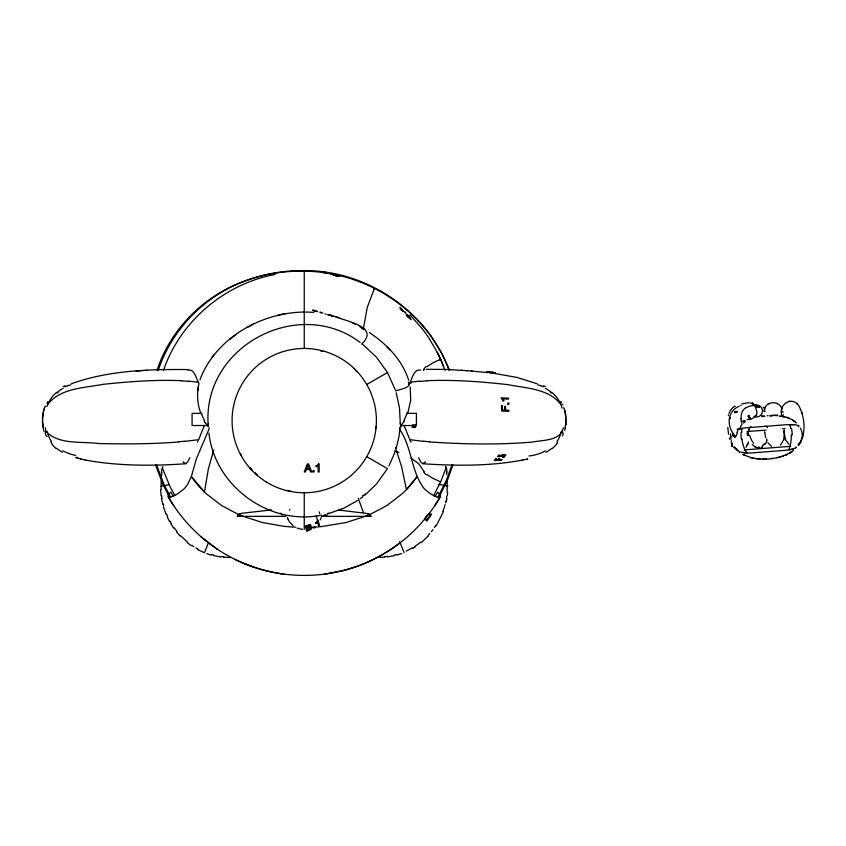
<?xml version="1.0" encoding="UTF-8"?>
<svg xmlns="http://www.w3.org/2000/svg" width="846" height="846" viewBox="0 0 846 846"><rect width="100%" height="100%" fill="white"/><g stroke="black" fill="none" stroke-linecap="round" stroke-linejoin="round"><path stroke-width="1.27" d="M414.762 425.104L415.037 427.389M414.942 425.136L415.026 426.31M161.121 489.496L161.174 480.718M237.504 516.356L239.355 513.829L242.495 513.205L271.661 509.905M400.285 423.751L399.513 408.068L396.203 392.713M447.227 479.375L447.143 492.372M741.593 432.454L742.027 428.362M42.332 418.738L43.421 411.293M799.184 443.547C806.672 432.866 804.641 416.644 798.74 405.636C791.496 394.945 776.84 405.9 782.402 416.57M733.027 433.416L733.038 435.013M400.137 426.892L399.058 436.261L396.203 448.507M735.132 412.33C735.386 410.035 733.715 414.582 735.026 411.769L734.952 412.668L735.925 411.621L735.65 412.541L736.179 411.399L735.269 412.298M565.963 424.269L565.731 414.54M365.483 493.99L364.161 495.09M375.635 428.816L375.857 426.479M447.354 495.534L447.671 492.541M565.868 425.03L565.995 423.994M161.512 476.012L161.935 472.322M749.08 417.924L749.27 418.664M161.417 472.385L161.977 468.536M446.413 498.241L446.699 496.316M803.108 435.161L803.266 434.22M563.256 427.716C561.141 441.009 542.709 439.931 532.589 442.056C498.4 444.933 463.946 444.266 429.747 441.972M162.495 468.483L162.834 466.506M424.882 518.175L425.062 519.571L426.923 520.988L431.555 514.347L429.408 513.078M198.673 384.782C196.684 394.13 197.425 403.997 200.703 412.975M446.402 501.255L446.931 498.431M748.499 441.972L745.982 447.323M363.399 328.629L367.206 307.574L374.26 288.74L373.752 289.586M565.477 427.442L564.716 430.529M445.482 502.852L445.895 501.044M323.912 272.761L328.671 273.565L326.376 273.078L327.349 273.364M780.53 445.229L783.777 439.55L784.464 430.202M728.575 414.741L728.332 415.682M802.643 437.245L802.875 436.335M782.064 407.37L781.884 408.036M444.562 506.416L445.038 504.65M783.544 440.375L783.777 439.55M758.513 406.482C757.826 409.728 757.752 403.775 758.111 407.296L758.672 406.017L759.243 407.233C759.042 403.648 759.888 409.612 758.672 406.45M322.908 313.094L321.406 312.629M325.023 313.951L326.122 314.215M767.153 415.724L768.263 415.746M766.857 438.884L766.444 440.132M204.341 425.644L198.577 439.814M327.857 513.903L328.185 513.363M443.748 508.996L444.287 507.272M451.891 465.025L446.804 479.291L437.89 497.395L439.56 497.511L440.428 495.27L437.72 492.15A154.109 154.109 0 0 1 435.14 496.475M452.874 465.025L447.767 479.365L438.799 497.585C433.342 496.094 428.562 492.594 424.375 488.893C410.987 471.793 412.097 447.238 399.545 429.134M737.078 432.486L738.198 429.038M213.731 449.987L208.412 468.631L204.468 492.023L191.376 476.552L196.409 458.701L209.501 427.981M407.783 413.017L410.68 400.38L410.204 386.939M199.942 379.822C216.608 335.259 267.727 308.663 313.929 312.417M44.045 409.126L44.542 407.709M442.86 511.513L443.452 509.831M407.074 413.366L403.849 420.97M446.328 467.204L440.66 481.913L433.702 495.534M395.241 451.5L388.991 465.903M158.202 370.432C171.315 330.945 202.353 298.109 240.951 282.617A161.575 161.565 0 0 1 304.01 270.583C366.635 270.181 427.516 311.148 449.057 370.241M157.155 369.892C171.294 327.032 207.08 292.684 250.035 279.212M163.553 370.104C180.304 321.374 224.486 283.844 275.077 274.485M747.991 443.949L747.399 445.345M321.184 517.731L320.2 519.962M208.454 542.751L204.468 552.745L197.742 549.636M443.346 511.788L436.293 525.768M729.03 413.356L729.559 412.076M425.845 517.287L425.665 518.767L426.976 519.856L430.519 514.78L428.985 513.945L427.685 514.654M752.126 403.722L753.5 403.912L752.485 403.256M752.316 403.669L752.591 403.003M752.739 403.108L753.236 403.754L752.644 403.352M408.904 384.877C412.076 379.907 413.176 368.676 420.758 370.136M189.906 457.675L187.611 462.075L185.729 463.714M748.52 416.338C750.074 413.525 746.701 417.554 748.795 415.407L748.255 416.592L749.218 416.348C747.166 418.633 750.793 415.312 748.594 416.465M736.834 411.759L737.426 411.716L736.58 411.949A2.147 1.11 -35.5 0 1 736.686 411.727L737.437 411.442M197.953 441.062L197.414 442.13M765.059 407.592L764.699 408.29C767.639 400.338 779.853 401.184 782.095 409.178M425.982 516.98L427.568 514.77M402.971 422.672L401.364 425.517M328.227 513.839L328.66 513.067M235.019 559.418C274.887 579.108 323.077 580.705 364.14 563.626L364.298 563.531C380.097 556.943 394.786 547.806 407.719 536.576C420.631 525.186 431.64 511.714 440.301 496.835M45.229 427.716C47.016 430.815 43.4 434.622 47.101 436.568M729.982 411.262L731.832 408.65M796.298 447.587L793.76 448.856L787.647 450.009A13.42 0.931 -4.5 0 1 784.855 450.358L751.734 452.917A13.42 0.92 -4.2 0 1 748.9 453.001L739.436 451.986M502.736 456.639L502.968 456.258A1.808 0.603 -11.3 0 0 504.882 455.465A1.808 0.603 -11.3 0 0 503.349 455.063A1.808 0.603 -11.3 0 0 501.361 455.931M434.717 505.802L440.1 497.141M756.451 414.963L752.792 418.294M764.689 443.716L763.98 444.774M400.317 427.664L401.776 425.379M434.432 527.523L435.859 525.398M557.673 442.109L556.7 443.463M798.296 445.387C802.738 440.808 803.584 433.543 800.274 428.076M423.465 370.411L424.184 369.438M431.397 531.574L432.951 529.575M211.606 357.816L213.784 355.045M361.57 344.185C381.06 326.101 343.635 320.994 332.922 315.759M799.259 444.161L798.349 445.282L799.184 444.256M370.241 515.351L367.915 514.728L368.782 513.691L370.855 516.356M749.63 418.59L749.725 417.892M428.108 535.381L429.779 533.509M428.488 535.804L421.149 542.635M562.315 435.923L563.32 434.167L562.442 431.492M750.222 427.325L750.91 426.722M733.048 407.486L732.425 408.036M756.113 406.863C758.037 408.417 754.717 406.175 756.715 406.524M56.682 392.269L54.123 394.691A32.783 32.434 89.7 0 0 49.607 400.771L48.37 402.96A33.956 33.629 -2.8 0 0 47.915 403.976L47.662 404.525A35.532 35.257 16.5 0 0 46.837 406.63M365.208 494.889L376.491 483.965L387.468 468.652L366.741 456.692M798.888 443.79L798.349 444.224M552.078 448.285L546.146 452.293M735.364 408.47C726.439 415.048 727.835 428.943 735.301 436.05M792.353 451.288L793.537 450.326M426.923 366.688L433.025 362.765L440.66 359.307L445.007 370.294M420.811 542.17L414.794 546.484M229.805 339.299L235.865 334.73M360.216 498.717L362.744 496.845M792.12 451.5L790.947 452.356L791.814 451.722C777.537 460.298 757.667 461.948 742.693 454.249L744.3 455.201M399.513 543.269C385.966 553.548 370.791 561.67 354.685 567.148L344.745 570.172L324.674 574.148M733.471 407.148L735.089 406.165L734.603 406.408M743.676 421.361L745.04 420.515M749.545 417.681L750.159 417.913L749.842 417.258L749.408 417.776M735.946 408.026L736.538 407.613M409.929 314.828L422.82 329.443L428.51 337.374L437.329 352.391L440.66 359.307L439.666 359.825M789.487 453.329L790.28 452.811L789.138 453.551M357.636 500.504L343.899 508.139L329.115 513.427M750.286 419.193L752.475 418.495M412.964 548.282L415.079 546.981M746.056 407.719L750.116 405.974L754.421 405.477M768.887 403.679L768.337 404.018M363.463 495.365L362.522 495.851M363.717 495.365L362.469 496.052M366.741 384.528L387.468 372.557L376.491 357.245L362.744 344.364M737.152 407.233L739.034 406.239M798.286 426.701L798.857 426.109A131.447 8.037 -5.1 0 0 798.508 425.728M412.689 547.764L406.133 551.127M339.68 276.314L335.64 275.701M253.641 324.05L247.561 327.275M408.681 384.253L411.124 382.963M47.788 401.66L47.038 402.664L47.788 404.229C60.69 387.965 84.484 387.891 103.318 384.306C129.227 381.578 155.315 379.579 181.372 380.7M64.952 386.844L67.828 385.702M785.786 455.211L787.478 454.45M369.406 514.802L386.918 505.527L402.22 493.726A102.44 102.44 0 0 0 417.11 476.552L406.44 489.601L401.691 467.013L395.484 447.597M323.68 272.2L326.302 272.655L324.758 272.433M187.727 370.136C195.024 368.422 196.145 379.399 199.17 383.936M367.545 515.574L346.13 522.521L321.258 526.614A186.236 186.236 0 0 1 312.766 527.195M71.265 383.809C108.33 370.4 148.706 369.216 187.727 369.554M741.699 403.944L748.742 402.664M238.212 515.51L240.179 514.791L239.355 513.829M740.324 405.71L740.969 405.477M401.776 553.495L397.06 554.987M782.021 456.512L783.533 456.047M747.018 419.658L749.99 419.204M395.685 390.989C399.492 389.297 412.351 387.88 408.29 382.075M160.952 486.334L169.242 484.642M773.9 415.418L769.987 416.147L770.167 415.545L777.876 415.09L777.696 415.693L774.09 415.439M325.023 515.753L326.376 515.574M338.548 276.071L336.19 275.743M394.511 555.039L396.901 554.437M323.458 515.965L324.716 515.806M779.621 457.126L781.08 456.766M737.13 429.282L744.448 428.034A14.89 0.92 -4.5 0 1 746.859 427.748L785.871 424.734A14.89 0.931 -4.4 0 1 788.271 424.65L795.473 424.766L798.761 425.707M70.768 384.877L69.002 385.332A42.289 35.172 77.1 0 0 67.807 385.607M423.042 463.777C457.919 465.998 493.525 466.358 527.841 458.976L527.301 459.092M522.246 460.266L522.807 460.139M394.67 555.6L387.341 556.901M278.471 315.019L284.975 313.676M776.903 457.675L778.235 457.422M317.599 311.656L313.813 310.63L316.594 311.381M198.651 439.656L185.063 441.39M319.894 515.426C268.351 525.26 214.44 485.424 208.973 433.152M410.077 382.202L419.616 381.176M744.216 449.913L790.767 446.318M326.715 515.161L323.172 515.595L325.847 515.172M323.658 516.123L324.727 515.997M325.15 515.944L326.366 515.785M772.525 458.321L771.023 458.49M313.602 310.408L315.061 310.736L312.756 310.133M789.678 401.226L789.054 401.29M384.771 556.594L387.235 556.34M185.443 463.777C152.248 466.04 118.514 466.061 85.679 460.139M784.929 428.594L782.476 428.806M142.234 370.633L136.185 371.119M178.739 441.972C152.1 444.097 125.324 444.139 98.622 443.537C81.428 441.189 59.019 445.07 46.044 431.492M146.083 370.347L147.119 370.273M766.032 430.106L747.155 431.513M367.915 514.728L370.019 514.569M384.856 557.154L377.348 557.387M323.87 515.521L325.456 515.225M427.114 380.7C454.175 379.579 481.279 381.662 508.171 384.676C526.064 388.293 548.98 388.568 560.824 404.525A35.416 35.13 -16.5 0 1 561.543 406.334L562.146 408.174M766.36 458.849L764.837 458.913M360.216 342.493C297.813 295.201 200.692 347.41 208.349 426.892M426.289 369.321L446.508 369.438L467.278 370.717M762.68 458.966L764.107 458.934M231.212 557.482L223.704 557.271M201.782 413.366L192.074 413.366L192.074 425.517L207.894 425.517M406.492 413.366L416.412 413.366L416.412 425.517L400.592 425.517M415.259 427.547L415.777 425.231M318.498 463.883L319.143 463.883L319.143 471.962L318.149 471.962L318.149 465.67A6.176 6.134 0 0 1 316.15 466.833L316.161 465.903M237.208 516.356L285.969 516.356M322.516 516.356L371.278 516.356M500.578 456.311L498.675 456.28L499.669 455.063L498.78 455.127L497.554 456.639L501.593 456.322A1.808 0.603 -11.3 0 1 501.382 456.153M758.693 458.892L760.068 458.934M361.834 328.608L364.679 329.475M503.137 400.856L504.005 400.888A6.176 5.499 71.8 0 0 502.862 398.878L508.573 399.122L508.552 398.138L501.223 397.832L501.234 398.466A5.002 4.452 71.8 0 1 503.053 400.888M238.223 514.717L240.179 514.791M779.378 416.169L780.678 416.295M471.296 371.045L487.508 372.61M461.366 370.273L462.402 370.347M466.252 370.633L472.301 371.119M188.87 381.176L198.408 382.202M755.806 458.659L757.297 458.796M338.929 510.075L368.782 513.691M221.324 556.457L223.788 556.7M488.502 372.007L489.548 372.219L486.418 371.553L488.48 371.806L487.391 371.701L487.973 371.986M423.412 441.39L409.834 439.656L404.145 425.644M302.54 529.469L297.083 528.084M780.382 416.253L782.825 416.581M494.995 372.885L492.435 372.219L494.952 372.885M327.783 314.606L330.754 315.283M488.354 371.732L490.31 372.103M221.229 557.017L213.901 555.727M76.14 457.326L77.917 457.612M783.576 416.708L786.442 417.332M782.264 416.486L784.179 416.803M225.988 554.606C243.796 564.737 263.518 571.399 283.812 574.148L283.812 574.148M493.059 372.536L492.478 372.43M490.268 372.029L491.685 372.356M491.452 372.24L492.298 372.399M763.388 410.648L765.281 411.579M335.302 274.844L332.816 274.421L335.894 274.971M330.109 315.05L328.227 314.627L329.528 315.241M447.915 486.239L438.355 484.282M329.464 315.008L329.908 315.04M751.216 457.887L752.993 458.257M287.915 490.617L290.22 491.114L287.926 490.574M75.643 457.601L81.184 459.092M335.555 274.791L339.722 276.166M326.038 273.089L323.701 272.327M328.883 273.427L326.535 272.708M80.645 458.976L86.239 460.266M537.718 384.877L539.484 385.332A42.289 35.172 -77.1 0 1 540.679 385.607M335.841 274.865L338.633 275.891M320.56 350.635L322.844 351.164L320.571 350.593M326.249 272.56L328.872 273.417M326.218 273.047L324.716 272.539M335.873 275.659L332.88 274.791L335.682 275.616M211.659 554.564L214.049 555.166M329.231 314.807L330.659 315.251M787.171 417.543L792.11 419.637L796.319 422.884M560.295 401.543L561.416 402.315L560.581 403.976A33.956 33.629 2.8 0 0 560.105 402.971L558.931 400.74A32.783 32.434 -89.7 0 0 554.468 394.733M314.775 310.609L317.557 311.54M785.976 417.205L789.35 418.294M330.617 315.198L333.546 316.415L330.416 315.463M330.575 315.336L332.573 315.918M315.357 310.778L316.615 311.286M339.595 317.768L335.999 316.637M211.5 555.113L206.784 553.633M329.21 315.146L327.825 314.691M494.254 373.372L492.15 372.853L493.355 373.255M491.008 372.97L488.713 372.399L517.139 377.475L537.221 383.809M540.657 385.702L543.534 386.844M422.757 463.714L420.874 462.075L418.58 457.675M737.363 449.416L734.042 447.27M394.627 450.833L398.847 452.525M240.941 515.574L262.355 522.521L283.019 526.18A186.236 186.236 0 0 0 295.719 527.195M239.08 514.802L221.567 505.527L206.265 493.726A102.44 102.44 0 0 1 191.376 476.552L187.59 484.515L184.111 488.893L177.269 494.085L169.729 497.575L162.718 484.007L155.558 464.962M352.338 322.886L355.257 324.272M777.294 403.595L776.713 403.309M253.8 567.148L244.346 563.626M440.206 481.649L433.025 478.455L426.934 474.521M312.671 310.271L313.612 310.535M62.34 452.293L56.407 448.285M327.508 513.385L327.349 513.818M771.489 446.297L767.808 442.754M195.86 547.922L198.006 549.117M359.793 326.641L364.425 329.337M411.124 458.246L418.58 463.576L424.184 471.772M225.776 554.479C202.078 540.763 182.091 520.819 168.375 497.12L168.153 494.931L170.744 492.118A154.109 154.109 0 0 0 173.388 496.412M792.11 419.637L794.965 421.646M755.235 447.132L752.771 445.007A13.24 8.196 61.7 0 1 752.422 444.436M191.693 545.279L193.755 546.643M369.48 332.541C386.654 344.206 402.347 360.026 408.671 380.266M217.295 549.213L200.766 536.576M191.397 545.776L187.4 542.804M734.867 447.999L738.209 451.034L733.968 446.942L735.491 448.465M788.927 444.245L785.596 439.899L783.882 430.699L783.999 432.01M293.128 525.747L289.448 521.876L287.302 517.731M282.427 515.034L280.534 513.141M797.196 403.976L796.551 403.436M187.727 542.328L180.431 535.56M551.803 392.269L554.426 394.765M353.385 368.137L354.231 368.951M390.418 350.159L387.024 346.733L389.943 349.694M408.967 316.383L406.514 314.278L408.967 316.129L410.522 318.794L406.165 314.797L407.476 316.785L411.219 319.672L409.073 316.245M168.375 497.12L170.681 497.363L163.733 483.901L156.626 464.983M355.902 370.611L356.716 371.468M180.05 535.983L176.729 532.155M763.293 407.106L764.075 408.132M177.131 531.753L174.086 527.703M51.786 443.463L50.813 442.109M431.185 336.549L441.813 353.321L449.617 370.22M173.663 528.073L170.871 523.759M168.164 496.814L173.758 505.792M729.559 419.024L729.474 418.876A2.39 1.29 81.9 0 0 729.664 417.448L730.119 418.231L729.77 417.66A2.284 1.227 81.9 0 1 729.59 418.939M207.122 425.517L205.515 422.672M170.025 521.189L171.304 523.41M387.468 372.557L395.241 389.72M764.604 408.999L764.858 409.475L764.488 408.777M240.327 453.435L241.427 455.518M174.784 495.534L170.173 486.905L162.686 468.811M169.57 521.517L167.212 516.864M411.071 442.13L409.834 439.656M204.637 420.97L202.776 416.919M562.474 404.282L562.791 404.959M358.281 498.336L363.399 512.581M166.62 514.167L167.677 516.557M440.66 359.307L443.621 366.572M399.714 541.673L404.081 552.607M202.532 416.327L202.067 415.153M166.144 514.453L163.437 506.86M733.271 436.007L734.465 437.128A6.905 2.03 -79.7 0 0 734.888 436.906M287.429 518.059L287.714 518.767M316.235 515.796L318.149 522.955A12.225 2.961 40.4 0 1 316.541 523.293M201.845 414.561L201.411 413.366M789.773 424.618L790.777 428.605M307.965 465.025L309.308 468.663L306.559 468.663L307.394 466.453A10.406 10.353 0 0 0 307.891 464.761M43.77 430.529L44.098 431.576M729.738 439.275L729.368 437.985M564.663 409.845L565.551 413.493M315.738 522.86L315.918 523.484A6.176 4.061 -31.1 0 0 317.493 521.897L318.667 525.979L319.566 525.578L318.054 520.332L317.483 520.597A5.002 3.289 -31.1 0 1 315.695 522.817M163.215 503.962L163.69 505.728M741.656 423.137L740.832 418.622M765.45 436.547L765.672 437.456L764.604 431.735M43.484 429.514L42.332 421.9M802.019 412.721L802.103 413.049M162.718 504.195L161.554 498.632M782.804 411.505L782.984 412.362M412.562 425.126L412.689 425.781A3.923 0.656 90 0 1 412.806 426.574L412.15 426.585L412.15 427.547L413.038 427.547L413.017 426.892M321.12 514.844L321.427 516.589M445.599 466.305L445.948 468.293M748.139 435.161L747.769 432.75M728.554 434.114L727.782 427.431M161.639 495.555L162.062 498.431M446.466 468.335L447.026 472.184M764.731 432.676L764.699 432.443M730.701 436.272L730.405 434.009M731.991 446.614L731.811 445.165M731.642 443.854L731.526 442.892L731.621 443.621M730.764 436.737L730.458 434.305M731.473 442.405L731.949 446.233M326.768 515.648L323.235 516.092M783.343 414.709L783.407 415.27M731.504 442.659L731.568 443.251M731.526 442.828L731.927 446.054M730.743 436.578L731.071 439.222M741.815 438.799L741.9 439.518M446.508 472.121L446.794 474.585M759.01 448.116L758.873 446.762M161.121 495.735L160.592 489.644M731.251 440.66L731.356 441.432M755.827 404.948L755.711 404.779M783.861 430.466L783.914 431.111M781.609 410.955L781.662 411.716M791.507 434.939L791.539 435.658M415.598 425.2L415.598 426.585M413.599 425.009L413.599 427.547L413.44 425.221M304.243 271.672L304.243 311.434M304.243 311.994L304.243 324.304M304.243 324.515L304.243 348.446M304.243 492.774L304.243 529.543M205.039 422.884A57.962 47.588 53.3 0 1 204.161 421.16M181.414 380.88A188.933 134.905 21 0 1 188.901 381.356M63.228 386.527A25.052 15.059 -51.1 0 1 65.057 385.691M57.782 391.952A21.827 10.522 -44.4 0 1 63.175 388.229M57.179 393.073A27.558 17.893 -48.3 0 1 58.046 392.343M51.469 441.601A32.857 29.483 85.6 0 1 47.016 431.206M185.137 441.168A203.971 100.378 -14.3 0 1 178.823 441.749M185.655 463.439A61.843 11.146 73.6 0 1 182.99 461.8M207.534 425.834A54.419 1.385 -68 0 1 208.359 423.772M56.153 448.57A31.344 30.562 -28 0 1 51.574 443.621M75.654 455.402A45.42 38.387 48.5 0 1 62.89 450.844M43.442 427.97A40.301 39.921 44.5 0 1 45.25 406.017M431.27 336.486A160.201 160.201 0 0 0 303.883 271.164A165.404 165.393 12.9 0 0 250.035 279.212M426.098 474.722A319.651 59.611 -12.3 0 1 423.687 471.888M423.677 369.321A319.629 59.601 12.3 0 1 426.098 366.487M289.734 510.17A10.015 0.55 -84.2 0 1 289.818 509.313M419.584 381.356A188.933 134.905 -21 0 1 427.071 380.88M543.428 385.691A25.052 15.059 51.1 0 1 545.258 386.527M545.3 388.229A21.827 10.522 44.4 0 1 550.704 391.952M550.439 392.343A27.558 17.893 48.3 0 1 551.306 393.073M561.469 431.206A32.857 29.483 -85.6 0 1 557.017 441.601M429.662 441.749A203.971 100.378 14.3 0 1 423.349 441.168M425.496 461.8A61.843 11.146 -73.6 0 1 422.831 463.439M400.126 423.772A54.419 1.385 68 0 1 400.951 425.834M556.911 443.621A31.344 30.562 28 0 1 552.332 448.57M545.596 450.844A45.42 38.387 -48.5 0 1 528.983 455.983M563.796 407.613A40.619 40.069 -60 0 1 565.043 427.96M319.175 511.883A9.909 0.571 71.3 0 1 319.725 513.712M404.325 421.16A57.962 47.588 -53.3 0 1 403.743 422.302M749.905 403.182A7.096 3.564 69.1 0 1 756.208 409.094A7.096 3.564 69.1 0 1 754.23 416.454M741.614 422.006A12.278 5.689 -66.3 0 1 743.824 420.43M741.202 418.685A18.972 14.001 38.4 0 1 745.95 407.592M743.148 423.127A22.387 4.04 -43.9 0 1 745.294 421.805M733.154 436.113A20.071 7.741 -46.4 0 1 732.837 435.182M735.512 436.377A6.123 1.829 -80.8 0 1 734.878 437.012M737.289 432.75A6.588 1.861 -78.8 0 1 735.47 436.853M739.372 429.641A12.362 5.996 -73.5 0 1 742.016 424.322M738.727 428.954A23.942 1.449 -4.6 0 1 742.143 428.362M741.276 438.884A27.654 17.766 85.1 0 1 741.054 432.327M745.347 450.558A21.679 12.574 85.3 0 1 741.963 439.497M746.902 452.747A23.138 14.245 87.4 0 1 745.495 450.379M746.902 453.012A21.277 1.417 -4 0 1 743.898 452.917M789.963 424.586A22.736 1.406 -4.4 0 1 794.108 424.66M791.496 428.319A28.447 17.745 86.3 0 1 792.258 434.939M791.232 435.637A22.017 12.214 86 0 1 789.773 446.995M789.709 446.974A23.075 14.128 83.1 0 1 788.726 449.543M792.681 449.152A20.209 1.375 -4.6 0 1 789.202 449.818M796.139 447.048A106.427 7.159 -3.6 0 1 795.346 447.64M739.256 452.007A108.002 7.339 -5.8 0 1 739.457 451.5M754.304 416.75A6.155 6.134 1.7 0 0 762.5 410.553A6.155 6.134 1.7 0 0 754.251 405.287M748.044 435.172A10.586 7.73 72.2 0 1 748.023 431.249M753.543 443.103A14.805 10.004 63.8 0 1 749.672 435.151M747.536 435.447A13.208 1.703 85.5 0 1 747.124 432.814M748.636 431.502A8.523 6.282 70.9 0 1 749.122 429.504M748.858 429.282A9.57 8.1 43.2 0 1 750.191 427.283M762.003 447.185A5.118 4.283 9.2 0 1 759.095 448.475M758.999 447.82A5.013 3.543 -2 0 1 755.943 447.185M763.007 410.395A8.026 1.47 -9.8 0 1 763.801 410.553M767.047 440.449A14.911 10.903 -77.2 0 1 765.376 443.822M765.006 443.441A14.107 8.534 -73 0 1 764.773 443.822M763.547 444.287A13.451 10.163 -82.3 0 1 762.584 445.556M762.68 446.381A9.592 8.597 47.9 0 1 762.045 447.005M755.795 447.291A8.746 7.688 -21.1 0 1 755.319 447.026M765.07 426.183A10.078 7.625 -25.2 0 1 765.641 426.606M766.656 426.384A10.48 8.196 -68.6 0 1 767.47 427.621M318.551 463.915A5.002 4.97 0 0 1 316.129 465.818M412.795 425.147A7.096 1.174 -90 0 1 413.038 426.775M502.725 456.671A2.654 0.878 -11.3 0 0 505.369 455.804A2.654 0.878 -11.3 0 0 505.305 454.82A2.75 0.909 -11.3 0 0 501.942 454.989A2.75 0.909 -11.3 0 0 500.346 456.375M311.994 527.65L310.916 529.385L306.865 531.351L305.364 526.127L310.112 524.446L310.947 525.281L310.26 526.635L311.571 526.804L311.994 527.703M310.979 527.999L307.658 530.294L307.14 528.496L310.07 527.301L310.979 527.999M310.006 525.831L306.961 527.883L306.506 526.297L309.224 525.186L310.006 525.863M198.228 387.278L197.827 390.302L198.228 387.278M330.352 273.554L331.421 273.935L330.352 273.554M320.126 312.163L320.983 312.777L320.126 312.163M761.971 416.042L761.791 416.644L764.837 416.243L761.971 416.042M306.252 469.53L305.364 471.962L304.222 471.962L307.331 463.915L308.494 463.915L311.804 471.962L310.588 471.962L309.636 469.53L306.252 469.53M800.75 441.834L800.083 442.955L800.781 441.802M495.893 458.553L494.233 460.605L502.122 459.716L498.685 459.938L499.838 458.511L498.95 458.564L497.786 459.991L495.449 460.15L496.782 458.5L495.893 458.553M503.222 457.126L502.873 457.549L504.279 457.062L503.222 457.126M400.158 307.436L400.782 308.346L400.084 309.012L403.891 311.614L400.158 307.436M401.469 309.065L400.983 309.53L403.225 310.905L401.469 309.065M405.054 312.058L405.689 313.02L405.054 312.058M314.67 526.973L313.644 527.439L313.855 528.168L314.871 527.703L314.67 526.973M414.487 426.416L414.297 427.547L414.487 426.416M313.951 470.841L312.819 470.841L312.819 471.962L313.951 471.962L313.951 470.841M508.689 403.278L507.674 403.235L507.706 404.356L508.721 404.399L508.689 403.278M502.334 405.657L501.467 405.625L501.615 411.029L508.922 411.325L508.89 410.268L505.57 410.13L505.464 406.376L504.607 406.334L504.713 410.099L502.45 410.003L502.334 405.657M495.46 373.033L494.392 372.906L495.46 373.033M256.846 474.659L255.101 473.073L256.846 474.659M251.77 469.752L250.194 468.007L251.77 469.752M440.597 359.307L437.329 352.433L440.597 359.307M266.141 481.892A72.164 72.164 0 0 0 376.364 422.968A72.164 72.164 0 0 0 270.223 356.97A72.164 72.164 0 0 0 266.141 481.892"/></g></svg>
